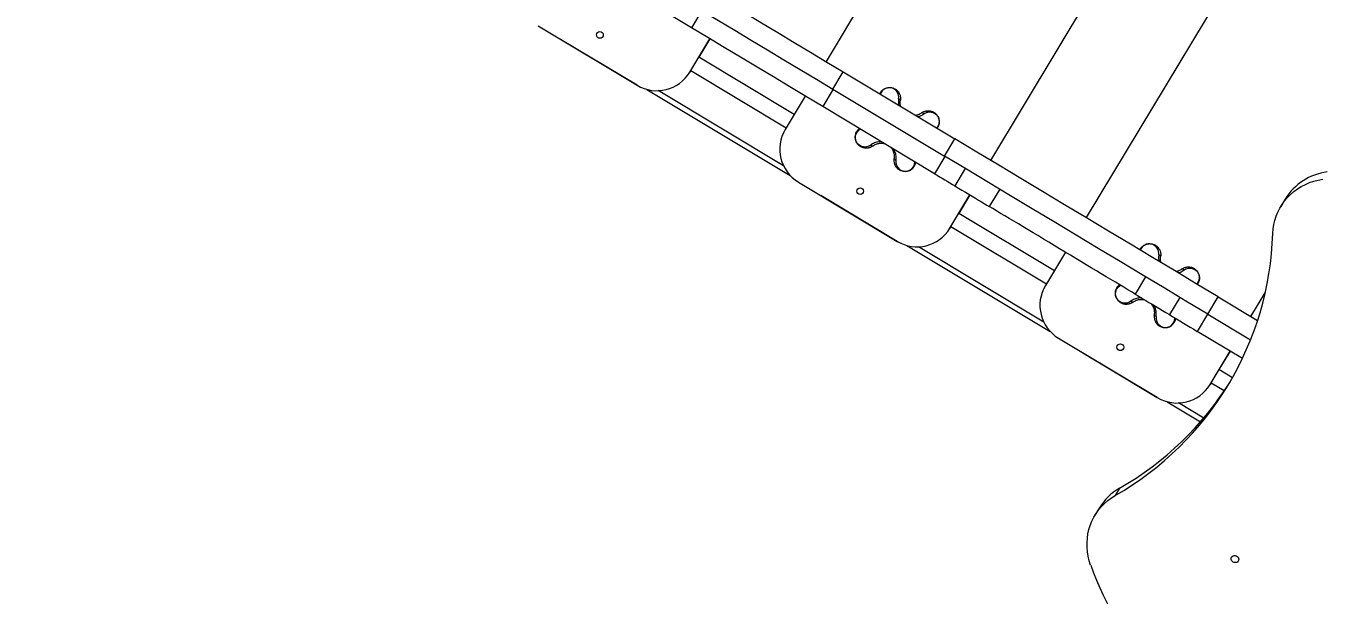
# Model space of a CAD drawing. Header units: millimetres. Extents: x -10374 to 11119, y -8221 to 9433.
# Drawn here: x -3622 to -2273, y -1544 to -950 of the extents above; entities that cross this region are included whole.
import ezdxf

# ---------------------------------------------------------------- set-up
doc = ezdxf.new("R2010")
doc.units = ezdxf.units.MM
for name, color, linetype in [('DIKOM_ОБЪЕКТ', 7, 'Continuous'), ('DIKOM_РАЗМЕР_ЗОНА', 7, 'Continuous'), ('DIKOM_РАЗМЕР_ОБЪЕКТА', 7, 'Continuous')]:
    doc.layers.add(name, color=color, linetype=linetype)
doc.styles.add('style1', font='arial.ttf', dxfattribs={"width": 0.8})
doc.dimstyles.new('1-50', dxfattribs={"dimtxt": 300, "dimasz": 200, "dimexe": 100, "dimexo": 0, "dimgap": 100, "dimtad": 0, "dimdec": 0, "dimtxsty": 'style1', "dimcen": 0, "dimclrd": 7, "dimclre": 7, "dimadec": 1, "dimazin": 2, "dimtfac": 1, "dimtdec": 0, "dimtmove": 1, "dimatfit": 3, "dimfxl": 0, "dimlwd": 25, "dimlwe": 18, "dimarcsym": 0})

# ---------------------------------------------------------------- blocks, each defined once
blk = doc.blocks.new('*D16')
at = {"layer": 'Defpoints', "color": 0, "transparency": 16777216}
for p in [(-9045.1, 5161.7), (3694.5, 5161.7), (1813.2, -6719.9)]:
    blk.add_point(p, dxfattribs=at)
at = {"layer": 'DIKOM_РАЗМЕР_ОБЪЕКТА', "color": 7, "lineweight": 18, "transparency": 16777216}
for p, q in [((3694.5, 5161.7), (-9145.1, 5161.7)), ((1813.2, -6719.9), (-9145.1, -6719.9))]:
    blk.add_line(p, q, dxfattribs=at)
at = {"layer": 'DIKOM_РАЗМЕР_ОБЪЕКТА', "color": 7, "lineweight": 25, "transparency": 16777216}
for p, q in [((-9045.1, 4961.7), (-9045.1, -0.5)), ((-9045.1, -6519.9), (-9045.1, -1080.2))]:
    blk.add_line(p, q, dxfattribs=at)
at = {"layer": 'DIKOM_РАЗМЕР_ОБЪЕКТА', "color": 7, "transparency": 16777216}
for points in [[(-9078.4, 4961.7), (-9011.8, 4961.7), (-9045.1, 5161.7)], [(-9078.4, -6519.9), (-9011.8, -6519.9), (-9045.1, -6719.9)]]:
    blk.add_solid(points, dxfattribs=at)
at = {"layer": 'DIKOM_РАЗМЕР_ОБЪЕКТА', "color": 0, "transparency": 16777216, "insert": (-9045.1, -540.3), "char_height": 300, "attachment_point": 5, "rotation": 90, "style": 'style1'}
blk.add_mtext('11900', dxfattribs=at)
blk = doc.blocks.new('*D15')
at = {"layer": 'Defpoints', "color": 0, "transparency": 16777216}
for p in [(-5227.9, 8308.8), (9119.4, -1150.4), (-5227.9, -1991.8)]:
    blk.add_point(p, dxfattribs=at)
at = {"layer": 'DIKOM_РАЗМЕР_ОБЪЕКТА', "color": 7, "lineweight": 18, "transparency": 16777216}
for p, q in [((-5227.9, -1991.8), (-5227.9, 8408.8)), ((9119.4, -1150.4), (9119.4, 8408.8))]:
    blk.add_line(p, q, dxfattribs=at)
at = {"layer": 'DIKOM_РАЗМЕР_ОБЪЕКТА', "color": 7, "lineweight": 25, "transparency": 16777216}
for p, q in [((-5027.9, 8308.8), (187.4, 8308.8)), ((8919.4, 8308.8), (1267.2, 8308.8))]:
    blk.add_line(p, q, dxfattribs=at)
at = {"layer": 'DIKOM_РАЗМЕР_ОБЪЕКТА', "color": 7, "transparency": 16777216}
for points in [[(-5027.9, 8342.1), (-5027.9, 8275.4), (-5227.9, 8308.8)], [(8919.4, 8342.1), (8919.4, 8275.4), (9119.4, 8308.8)]]:
    blk.add_solid(points, dxfattribs=at)
at = {"layer": 'DIKOM_РАЗМЕР_ОБЪЕКТА', "color": 0, "transparency": 16777216, "insert": (727.3, 8308.8), "char_height": 300, "attachment_point": 5, "style": 'style1'}
blk.add_mtext('14350', dxfattribs=at)
blk = doc.blocks.new('*D14')
at = {"layer": 'Defpoints', "color": 0, "transparency": 16777216}
for p in [(-7515.9, 9236.3), (11119.4, -1423.4), (-7515.9, -2401.6)]:
    blk.add_point(p, dxfattribs=at)
at = {"layer": 'DIKOM_РАЗМЕР_ЗОНА', "color": 7, "lineweight": 18, "transparency": 16777216}
for p, q in [((-7515.9, -2401.6), (-7515.9, 9336.3)), ((11119.4, -1423.4), (11119.4, 9336.3))]:
    blk.add_line(p, q, dxfattribs=at)
at = {"layer": 'DIKOM_РАЗМЕР_ЗОНА', "color": 7, "lineweight": 25, "transparency": 16777216}
for p, q in [((-7315.9, 9236.3), (77.6, 9236.3)), ((10919.4, 9236.3), (1157.3, 9236.3))]:
    blk.add_line(p, q, dxfattribs=at)
at = {"layer": 'DIKOM_РАЗМЕР_ЗОНА', "color": 7, "transparency": 16777216}
for points in [[(-7315.9, 9269.7), (-7315.9, 9203), (-7515.9, 9236.3)], [(10919.4, 9269.7), (10919.4, 9203), (11119.4, 9236.3)]]:
    blk.add_solid(points, dxfattribs=at)
at = {"layer": 'DIKOM_РАЗМЕР_ЗОНА', "color": 0, "transparency": 16777216, "insert": (617.5, 9236.3), "char_height": 300, "attachment_point": 5, "style": 'style1'}
blk.add_mtext('18650', dxfattribs=at)
blk = doc.blocks.new('*D13')
at = {"layer": 'Defpoints', "color": 0, "transparency": 16777216}
for p in [(-10177, 7112.8), (3082.3, 7112.8), (2015.5, -8221.4)]:
    blk.add_point(p, dxfattribs=at)
at = {"layer": 'DIKOM_РАЗМЕР_ЗОНА', "color": 7, "lineweight": 18, "transparency": 16777216}
for p, q in [((3082.3, 7112.8), (-10277, 7112.8)), ((2015.5, -8221.4), (-10277, -8221.4))]:
    blk.add_line(p, q, dxfattribs=at)
at = {"layer": 'DIKOM_РАЗМЕР_ЗОНА', "color": 7, "lineweight": 25, "transparency": 16777216}
for p, q in [((-10177, 6912.8), (-10177, -14.4)), ((-10177, -8021.4), (-10177, -1094.2))]:
    blk.add_line(p, q, dxfattribs=at)
at = {"layer": 'DIKOM_РАЗМЕР_ЗОНА', "color": 7, "transparency": 16777216}
for points in [[(-10210.3, 6912.8), (-10143.6, 6912.8), (-10177, 7112.8)], [(-10210.3, -8021.4), (-10143.6, -8021.4), (-10177, -8221.4)]]:
    blk.add_solid(points, dxfattribs=at)
at = {"layer": 'DIKOM_РАЗМЕР_ЗОНА', "color": 0, "transparency": 16777216, "insert": (-10177, -554.3), "char_height": 300, "attachment_point": 5, "rotation": 90, "style": 'style1'}
blk.add_mtext('15300', dxfattribs=at)

msp = doc.modelspace()

# ---------------------------------------------------------------- linework, layer by layer
at = {"layer": 'DIKOM_ОБЪЕКТ', "color": 7, "linetype": 'Continuous', "lineweight": 15}
for p, q in [((-2450.4, -423.5), (-2789.3, -987.5)), ((-2617.9, -1090.5), (-2279, -526.5)), ((-2179.5, -586.2), (-2518.4, -1150.2)), ((-2929.4, -952.3), (-3066.3, -870)), ((-2918.6, -934.3), (-2929.4, -952.3)), ((-3089, -950.3), (-2986.1, -1012.2)), ((-2986.1, -1012.2), (-3065.6, -964.4)), ((-2931.2, -998.5), (-2910.4, -963.8)), ((-2910.4, -963.8), (-2921.9, -983)), ((-2822.5, -1042.8), (-2921.9, -983)), ((-2921.9, -983), (-2921.9, -983)), ((-2930.2, -996.8), (-2931.2, -998.5)), ((-2930.2, -996.8), (-2830.8, -1056.5)), ((-2930.2, -996.8), (-2930.2, -996.8)), ((-2930.2, -996.8), (-2930.2, -996.8)), ((-2782.2, -1016.2), (-2771.4, -998.2)), ((-2771.4, -998.2), (-2655.1, -1068.1)), ((-2976, -1016.5), (-2826.6, -1106.2)), ((-2833.5, -1096.3), (-2964, -1017.8)), ((-2810.9, -1023.5), (-2831.8, -1058.2)), ((-2781.9, -1016.4), (-2792.7, -1034.4)), ((-2782.2, -1016.2), (-2665.9, -1086.1)), ((-2733.4, -1021), (-2733.1, -1020.1)), ((-2676.3, -1104.4), (-2792.7, -1034.4)), ((-2665.9, -1086.1), (-2655.1, -1068.1)), ((-2665.5, -1086.4), (-2676.3, -1104.4)), ((-2644.3, -1099.1), (-2655.1, -1117.1)), ((-2818.1, -1113.1), (-2715.2, -1174.9)), ((-2715.2, -1174.9), (-2794.7, -1127.1)), ((-2660.3, -1161.2), (-2639.5, -1126.5)), ((-2639.5, -1126.5), (-2651.1, -1145.8)), ((-2608.5, -1120.6), (-2619.3, -1138.6)), ((-2311.3, -1130.9), (-2315.9, -1138.5)), ((-2551.6, -1205.5), (-2651.1, -1145.8)), ((-2651.1, -1145.8), (-2651.1, -1145.8)), ((-2659.3, -1159.5), (-2660.4, -1161.2)), ((-2659.3, -1159.5), (-2559.9, -1219.2)), ((-2659.3, -1159.5), (-2659.3, -1159.5)), ((-2659.3, -1159.5), (-2659.3, -1159.5)), ((-2705.2, -1179.2), (-2555.8, -1269)), ((-2562.6, -1259), (-2693.2, -1180.6)), ((-2540.1, -1186.2), (-2560.9, -1221)), ((-2462.6, -1183.8), (-2462.2, -1182.9)), ((-2456.7, -1211.9), (-2467.5, -1229.9)), ((-2420.9, -1233.3), (-2431.7, -1251.3)), ((-2391.8, -1250.8), (-2381, -1232.8)), ((-2381, -1232.8), (-2340.1, -1257.4)), ((-2347, -1253.3), (-2332.2, -1228.6)), ((-2392.1, -1250.7), (-2402.9, -1268.7)), ((-2391.8, -1250.8), (-2347.3, -1277.6)), ((-2547.2, -1275.9), (-2444.4, -1337.7)), ((-2355.8, -1297), (-2402.9, -1268.7)), ((-2444.4, -1337.7), (-2523.9, -1289.9)), ((-2389.5, -1324), (-2368.6, -1289.3)), ((-2368.6, -1289.3), (-2380.2, -1308.5)), ((-2366.2, -1317), (-2380.2, -1308.5)), ((-2380.2, -1308.5), (-2380.2, -1308.5)), ((-2388.5, -1322.3), (-2389.5, -1324)), ((-2388.5, -1322.3), (-2374.7, -1330.5)), ((-2388.5, -1322.3), (-2388.5, -1322.3)), ((-2388.5, -1322.3), (-2388.5, -1322.3)), ((-2434.3, -1342), (-2399.4, -1362.9)), ((-2396.1, -1359.1), (-2422.3, -1343.3)), ((-2483.7, -1432.2), (-2488.3, -1439.8)), ((-2504.7, -1452.7), (-2509.3, -1460.3))]:
    msp.add_line(p, q, dxfattribs=at)
at = {"layer": 'DIKOM_ОБЪЕКТ', "color": 7, "linetype": 'Continuous', "lineweight": 15, "flags": 128}
for points in [[(-2907.4, -916.5), (-2890.5, -926.7), (-2873.5, -936.9), (-2856.5, -947.1), (-2839.4, -957.4), (-2822.4, -967.6), (-2805.4, -977.8), (-2788.4, -988), (-2771.4, -998.2)], [(-2918.3, -934.5), (-2901.3, -944.7), (-2884.3, -954.9), (-2867.3, -965.1), (-2850.2, -975.4), (-2833.2, -985.6), (-2816.2, -995.8), (-2799.2, -1006), (-2782.2, -1016.2)], [(-2792.7, -1034.4), (-2809.8, -1024.2), (-2826.9, -1013.9), (-2844, -1003.6), (-2861.1, -993.4), (-2878.2, -983.1), (-2895.3, -972.8), (-2912.4, -962.5), (-2929.4, -952.3)], [(-2713.8, -1026.3), (-2713.4, -1026.4), (-2713, -1026.5), (-2712.6, -1026.7), (-2712.3, -1026.9), (-2712.1, -1027.1), (-2711.9, -1027.4), (-2711.9, -1027.7), (-2711.9, -1027.9)], [(-2687.6, -1042), (-2687.8, -1041.7), (-2688.1, -1041.4), (-2688.4, -1041.2), (-2688.8, -1041), (-2689.1, -1040.9), (-2689.4, -1040.9), (-2689.7, -1041), (-2689.9, -1041.1)], [(-2740.4, -1075.4), (-2740.6, -1075.6), (-2740.9, -1075.6), (-2741.2, -1075.6), (-2741.6, -1075.5), (-2741.9, -1075.4), (-2742.2, -1075.1), (-2742.5, -1074.9), (-2742.8, -1074.5)], [(-2381, -1232.8), (-2403.8, -1219.1), (-2426.6, -1205.4), (-2449.5, -1191.7), (-2472.3, -1178), (-2495.2, -1164.2), (-2518, -1150.5), (-2540.9, -1136.7), (-2563.8, -1123), (-2586.6, -1109.3), (-2609.5, -1095.6), (-2632.3, -1081.8), (-2655.1, -1068.1)], [(-2716.5, -1090.3), (-2717, -1090.2), (-2717.3, -1090.1), (-2717.7, -1089.9), (-2718, -1089.7), (-2718.2, -1089.5), (-2718.4, -1089.2), (-2718.5, -1088.9), (-2718.5, -1088.6)], [(-2391.8, -1250.8), (-2414.6, -1237.1), (-2437.4, -1223.4), (-2460.3, -1209.7), (-2483.1, -1196), (-2506, -1182.2), (-2528.8, -1168.5), (-2551.7, -1154.7), (-2574.6, -1141), (-2597.4, -1127.3), (-2620.3, -1113.6), (-2643.1, -1099.8), (-2665.9, -1086.1)], [(-2676.3, -1104.4), (-2673.7, -1106), (-2671, -1107.6), (-2668.4, -1109.1), (-2665.7, -1110.7), (-2663.1, -1112.3), (-2660.4, -1113.9), (-2657.8, -1115.5), (-2655.1, -1117.1)], [(-2655.1, -1117.1), (-2651.5, -1119.3), (-2647.8, -1121.5), (-2644.2, -1123.7), (-2640.6, -1125.8), (-2637.1, -1127.9), (-2633.7, -1130), (-2630.5, -1131.9), (-2627.4, -1133.8), (-2624.5, -1135.5), (-2621.8, -1137.1), (-2619.3, -1138.6)], [(-2324.2, -1166.7), (-2323.8, -1162), (-2323.1, -1157.5), (-2322.1, -1153), (-2320.7, -1148.6), (-2319, -1144.4), (-2316.9, -1140.3), (-2314.5, -1136.4), (-2311.9, -1132.7), (-2308.9, -1129.2), (-2305.7, -1125.9), (-2302.2, -1122.9), (-2298.4, -1120.2), (-2294.5, -1117.7), (-2290.3, -1115.6), (-2286, -1113.7), (-2281.5, -1112.2), (-2276.9, -1111), (-2272.1, -1110.1)], [(-2467.5, -1229.9), (-2471.2, -1227.6), (-2475.1, -1225.3), (-2479.2, -1222.8), (-2483.5, -1220.2), (-2488.1, -1217.5), (-2492.8, -1214.7), (-2497.6, -1211.7), (-2502.7, -1208.7), (-2507.8, -1205.6), (-2513.1, -1202.5), (-2518.4, -1199.2), (-2523.9, -1196), (-2529.4, -1192.7), (-2534.9, -1189.3), (-2540.5, -1186), (-2546.1, -1182.6), (-2551.7, -1179.3), (-2557.3, -1175.9), (-2562.8, -1172.6), (-2568.2, -1169.3), (-2573.6, -1166.1), (-2578.9, -1162.9), (-2584, -1159.8), (-2589, -1156.8), (-2593.9, -1153.9), (-2598.7, -1151), (-2603.2, -1148.3), (-2607.5, -1145.7), (-2611.7, -1143.2), (-2615.6, -1140.8), (-2619.3, -1138.6)], [(-2710.6, -1177.3), (-2711.8, -1176.8), (-2715.2, -1174.9)], [(-2442.9, -1189), (-2442.5, -1189.1), (-2442.1, -1189.2), (-2441.8, -1189.4), (-2441.5, -1189.6), (-2441.2, -1189.9), (-2441.1, -1190.1), (-2441, -1190.4), (-2441, -1190.7)], [(-2416.7, -1204.8), (-2416.9, -1204.5), (-2417.2, -1204.2), (-2417.6, -1204), (-2417.9, -1203.8), (-2418.2, -1203.7), (-2418.5, -1203.7), (-2418.8, -1203.7), (-2419.1, -1203.9)], [(-2469.5, -1238.2), (-2469.8, -1238.3), (-2470.1, -1238.4), (-2470.4, -1238.4), (-2470.7, -1238.3), (-2471, -1238.1), (-2471.4, -1237.9), (-2471.6, -1237.6), (-2471.9, -1237.3)], [(-2467.5, -1229.9), (-2465, -1231.3), (-2462.3, -1232.9), (-2459.5, -1234.7), (-2456.4, -1236.5), (-2453.1, -1238.5), (-2449.8, -1240.5), (-2446.3, -1242.6), (-2442.7, -1244.7), (-2439.1, -1246.9), (-2435.4, -1249.1), (-2431.7, -1251.3)], [(-2445.7, -1253), (-2446.1, -1253), (-2446.5, -1252.8), (-2446.8, -1252.7), (-2447.1, -1252.4), (-2447.4, -1252.2), (-2447.5, -1251.9), (-2447.6, -1251.7), (-2447.6, -1251.4)], [(-2431.7, -1251.3), (-2428.1, -1253.5), (-2424.5, -1255.7), (-2420.9, -1257.8), (-2417.3, -1260), (-2413.7, -1262.2), (-2410.1, -1264.3), (-2406.5, -1266.5), (-2402.9, -1268.7)], [(-2513.8, -1512.3), (-2515.2, -1507.7), (-2516.3, -1503.1), (-2517.1, -1498.4), (-2517.5, -1493.7), (-2517.5, -1489), (-2517.2, -1484.3), (-2516.6, -1479.8), (-2515.6, -1475.3), (-2514.2, -1470.9), (-2512.5, -1466.6), (-2510.5, -1462.5), (-2508.2, -1458.6), (-2505.5, -1454.8), (-2502.6, -1451.3), (-2499.4, -1448), (-2495.9, -1445), (-2492.2, -1442.2), (-2488.3, -1439.8)], [(-2365.4, -1509.1), (-2366.3, -1508.4), (-2367, -1507.4), (-2367.4, -1506.3), (-2367.4, -1505.2), (-2367.1, -1504.2), (-2366.5, -1503.3), (-2365.6, -1502.7), (-2364.5, -1502.3), (-2363.3, -1502.3), (-2362.2, -1502.6), (-2361.2, -1503.2), (-2360.4, -1504.1), (-2359.8, -1505.1), (-2359.6, -1506.2), (-2359.8, -1507.3), (-2360.2, -1508.3), (-2361, -1509.1), (-2362, -1509.5), (-2363.1, -1509.7), (-2364.3, -1509.6), (-2365.4, -1509.1)]]:
    msp.add_lwpolyline(points, dxfattribs=at)
at = {"layer": 'DIKOM_ОБЪЕКТ', "color": 7, "linetype": 'Continuous', "lineweight": 15}
for centre in [(-3024.7, -959.8), (-2753.8, -1122.6), (-2482.9, -1285.3)]:
    msp.add_circle(centre, 3.5, dxfattribs=at)
for centre, radius, start, end in [((-2965.5, -977.9), 40, 238.9986, 328.9986), ((-2965.5, -977.9), 40, 239, 329), ((-2723.5, -1024.6), 9.88, 350.3229, 160.9974), ((-2797.5, -1078.8), 40, 149, 239), ((-2707.1, -1090.5), 11.5, 170.474, 349.4001), ((-2706.8, -1091.9), 9.89, 170.3859, 359.6193), ((-2259.5, -1162.9), 60.9, 97.6121, 148.3681), ((-2694.6, -1140.6), 40, 239, 329), ((-2650.8, -1156.3), 326.8, 299.8232, 358.1767), ((-2452.7, -1187.4), 9.88, 350.3236, 160.9967), ((-2526.6, -1241.6), 40, 149, 239), ((-2436.3, -1253.3), 11.5, 170.4754, 349.399), ((-2435.9, -1254.7), 9.89, 170.3873, 359.6179), ((-2647.7, -1146.9), 329.1, 299.893, 328.0929), ((-2423.8, -1303.4), 40, 238.9986, 328.9986), ((-2423.8, -1303.4), 40, 239, 329), ((-2454.4, -1483), 58.7, 119.9107, 148.8562), ((-2175.9, -1391.4), 358.8, 199.6874, 221.3891)]:
    msp.add_arc(centre, radius, start, end, dxfattribs=at)
for points, knots in [([(-2733.1, -1020.1), (-2732.8, -1019.8), (-2732.4, -1019), (-2731.5, -1018.1), (-2730.6, -1017.2), (-2729.7, -1016.5), (-2728.4, -1015.7), (-2726.9, -1015.1), (-2725.3, -1014.7), (-2724.1, -1014.6), (-2722.9, -1014.5), (-2721.7, -1014.6), (-2720.4, -1014.8), (-2719.2, -1015.2), (-2718.1, -1015.7), (-2717.2, -1016.2), (-2716.5, -1016.7), (-2715.7, -1017.3), (-2715.1, -1017.9), (-2714.5, -1018.5), (-2713.9, -1019.2), (-2713.4, -1020), (-2712.9, -1020.9), (-2712.5, -1021.9), (-2712.1, -1023), (-2711.8, -1024.4), (-2711.6, -1026), (-2711.8, -1027.3), (-2711.9, -1027.9)], [0, 0, 0, 0, 0.043158, 0.084953, 0.125491, 0.158043, 0.187895, 0.250628, 0.281727, 0.313551, 0.343777, 0.376436, 0.416864, 0.458559, 0.501598, 0.531088, 0.563771, 0.592888, 0.626375, 0.65248, 0.688432, 0.724587, 0.750277, 0.796293, 0.837891, 0.875078, 0.940448, 1, 1, 1, 1]), ([(-2713.8, -1026.3), (-2713.9, -1027.7), (-2714.1, -1029.8), (-2713.8, -1032.1), (-2713.5, -1033), (-2713.5, -1033)], [0, 0, 0, 0, 0.644395, 0.973874, 1, 1, 1, 1]), ([(-2711.3, -1034.3), (-2711.6, -1033.4), (-2712.3, -1031.2), (-2712, -1029.1), (-2711.9, -1027.9)], [0, 0, 0, 0, 0.404037, 1, 1, 1, 1]), ([(-2689.9, -1041.1), (-2689.5, -1040.9), (-2688.8, -1040.3), (-2687.5, -1039.7), (-2686.2, -1039.2), (-2685, -1038.9), (-2683.6, -1038.7), (-2682.3, -1038.7), (-2681, -1038.9), (-2679.7, -1039.2), (-2678.5, -1039.6), (-2677.2, -1040.2), (-2676.1, -1040.9), (-2675, -1041.9), (-2674, -1042.9), (-2673.1, -1044.2), (-2672.3, -1045.7), (-2671.7, -1047.5), (-2671.5, -1048.9), (-2671.4, -1050.1), (-2671.4, -1051.2), (-2671.6, -1052.5), (-2672, -1053.9), (-2672.4, -1055), (-2672.9, -1056), (-2673.3, -1056.6), (-2673.6, -1056.9), (-2673.6, -1057)], [0, 0, 0, 0, 0.042967, 0.088869, 0.131429, 0.177915, 0.218328, 0.266502, 0.311096, 0.355335, 0.403544, 0.443418, 0.491177, 0.532603, 0.580133, 0.621684, 0.666381, 0.711122, 0.755829, 0.777604, 0.800572, 0.842212, 0.889846, 0.92507, 0.959954, 0.993688, 1, 1, 1, 1]), ([(-2689.9, -1041.1), (-2690.9, -1041.8), (-2692.3, -1042.7), (-2694.3, -1043.4), (-2695.2, -1043.6), (-2695.7, -1043.7), (-2695.7, -1043.7)], [0, 0, 0, 0, 0.604358, 0.790925, 0.970517, 1, 1, 1, 1]), ([(-2693.7, -1045), (-2693.6, -1044.9), (-2692.8, -1044.8), (-2691.3, -1044.2), (-2689.3, -1043.3), (-2688.1, -1042.4), (-2687.6, -1042)], [0, 0, 0, 0, 0.022477, 0.348031, 0.668671, 1, 1, 1, 1]), ([(-2687.6, -1042), (-2686.9, -1041.6), (-2685.5, -1040.7), (-2683.3, -1040.1), (-2681, -1039.9), (-2678.9, -1040.3), (-2676.8, -1041.1), (-2675.2, -1042.2), (-2674, -1043.4), (-2673.3, -1044.4), (-2672.7, -1045.3), (-2672.3, -1046.2), (-2671.9, -1047.5), (-2671.6, -1049.2), (-2671.6, -1050.7), (-2671.8, -1052.1), (-2672.3, -1053.7), (-2673.1, -1055.3), (-2673.9, -1056.2), (-2674.3, -1056.6)], [0, 0, 0, 0, 0.08541, 0.170999, 0.256212, 0.341688, 0.426502, 0.51214, 0.558013, 0.597805, 0.621503, 0.643444, 0.683804, 0.726731, 0.769691, 0.812555, 0.855534, 0.940828, 1, 1, 1, 1]), ([(-2740.4, -1075.4), (-2740.7, -1075.7), (-2741.4, -1076.2), (-2742.6, -1076.8), (-2743.6, -1077.2), (-2744.6, -1077.5), (-2745.4, -1077.7), (-2746.3, -1077.8), (-2747.2, -1077.8), (-2748.1, -1077.8), (-2749.1, -1077.7), (-2750, -1077.5), (-2750.9, -1077.3), (-2751.9, -1076.9), (-2753, -1076.4), (-2754.1, -1075.7), (-2755.1, -1074.9), (-2756, -1074), (-2756.8, -1073), (-2757.5, -1071.9), (-2758.2, -1070.6), (-2758.6, -1069), (-2758.9, -1067.4), (-2758.9, -1066.2), (-2758.9, -1065.1), (-2758.6, -1063.7), (-2758.2, -1062), (-2757.6, -1060.9), (-2757.3, -1060.4)], [0, 0, 0, 0, 0.039065, 0.080675, 0.124899, 0.152372, 0.18232, 0.214762, 0.24967, 0.275924, 0.312225, 0.348767, 0.374428, 0.417537, 0.458458, 0.498577, 0.541743, 0.583545, 0.624037, 0.656594, 0.686721, 0.749346, 0.779957, 0.812233, 0.842267, 0.87505, 0.937761, 1, 1, 1, 1]), ([(-2742.8, -1074.5), (-2743.5, -1075), (-2744.8, -1075.9), (-2747.1, -1076.5), (-2749.3, -1076.7), (-2751.4, -1076.3), (-2753.5, -1075.5), (-2755.2, -1074.4), (-2756.4, -1073.1), (-2757.1, -1072.2), (-2757.6, -1071.3), (-2758, -1070.3), (-2758.5, -1069), (-2758.7, -1067.4), (-2758.7, -1065.9), (-2758.5, -1064.5), (-2758, -1062.8), (-2757.1, -1061.1), (-2755.6, -1059.4), (-2754.4, -1058.4), (-2753.6, -1058), (-2753.5, -1058)], [0, 0, 0, 0, 0.075888, 0.151934, 0.227662, 0.303594, 0.378952, 0.455043, 0.495802, 0.531168, 0.552215, 0.571709, 0.607576, 0.645714, 0.683885, 0.721967, 0.760159, 0.835937, 0.911987, 0.987439, 1, 1, 1, 1]), ([(-2757.3, -1060.4), (-2756.6, -1059.5), (-2755.9, -1058.5), (-2754.9, -1057.6), (-2754.7, -1057.5), (-2754.5, -1057.4)], [0, 0, 0, 0, 0.824465, 0.868313, 1, 1, 1, 1]), ([(-2731.5, -1071.2), (-2731.6, -1071.2), (-2732.6, -1071.1), (-2734.5, -1071.2), (-2736.9, -1071.6), (-2739, -1072.3), (-2741, -1073.3), (-2742.2, -1074.1), (-2742.8, -1074.5)], [0, 0, 0, 0, 0.029367, 0.223193, 0.417412, 0.611489, 0.802535, 1, 1, 1, 1]), ([(-2740.4, -1075.4), (-2739.4, -1074.8), (-2738.1, -1073.9), (-2736, -1073.2), (-2734.8, -1072.9), (-2733.3, -1072.6), (-2731.5, -1072.6), (-2729.6, -1072.7), (-2728.5, -1073.1), (-2728.2, -1073.2)], [0, 0, 0, 0, 0.326275, 0.426997, 0.523953, 0.617365, 0.775905, 0.926244, 1, 1, 1, 1]), ([(-2722.1, -1076.9), (-2721.8, -1077.1), (-2721.3, -1077.7), (-2720.5, -1078.8), (-2719.8, -1080.1), (-2718.9, -1082.1), (-2718.1, -1085.2), (-2718.3, -1087.4), (-2718.5, -1088.6)], [0, 0, 0, 0, 0.069056, 0.169449, 0.273172, 0.380872, 0.672507, 1, 1, 1, 1]), ([(-2716.5, -1090.3), (-2716.4, -1088.9), (-2716.2, -1086.8), (-2716.7, -1083.7), (-2717.5, -1081.4), (-2718.2, -1079.8), (-2718.8, -1078.9), (-2718.9, -1078.8)], [0, 0, 0, 0, 0.383636, 0.579781, 0.770146, 0.963556, 1, 1, 1, 1]), ([(-2462.2, -1182.9), (-2462, -1182.5), (-2461.5, -1181.8), (-2460.7, -1180.8), (-2459.7, -1180), (-2458.8, -1179.3), (-2457.5, -1178.5), (-2456, -1177.9), (-2454.4, -1177.5), (-2453.3, -1177.3), (-2452.1, -1177.3), (-2450.9, -1177.4), (-2449.6, -1177.6), (-2448.3, -1178), (-2447.2, -1178.5), (-2446.3, -1179), (-2445.6, -1179.5), (-2444.9, -1180), (-2444.2, -1180.6), (-2443.6, -1181.3), (-2443, -1182), (-2442.5, -1182.8), (-2442, -1183.6), (-2441.6, -1184.6), (-2441.2, -1185.8), (-2440.9, -1187.2), (-2440.8, -1188.8), (-2440.9, -1190.1), (-2441, -1190.7)], [0, 0, 0, 0, 0.043164, 0.084958, 0.125496, 0.158048, 0.1879, 0.250622, 0.281733, 0.313557, 0.343772, 0.37643, 0.416858, 0.458553, 0.501591, 0.531081, 0.563764, 0.592889, 0.626375, 0.65248, 0.688433, 0.724587, 0.750278, 0.796294, 0.837892, 0.875078, 0.940448, 1, 1, 1, 1]), ([(-2442.9, -1189), (-2443, -1190.4), (-2443.2, -1192.5), (-2442.9, -1194.9), (-2442.6, -1195.7), (-2442.6, -1195.8)], [0, 0, 0, 0, 0.644388, 0.973856, 1, 1, 1, 1]), ([(-2440.5, -1197.1), (-2440.7, -1196.2), (-2441.4, -1193.9), (-2441.1, -1191.9), (-2441, -1190.7)], [0, 0, 0, 0, 0.404037, 1, 1, 1, 1]), ([(-2419.1, -1203.9), (-2420.1, -1204.6), (-2421.4, -1205.4), (-2423.4, -1206.1), (-2424.3, -1206.4), (-2424.8, -1206.5), (-2424.9, -1206.5)], [0, 0, 0, 0, 0.604371, 0.790931, 0.970469, 1, 1, 1, 1]), ([(-2422.8, -1207.7), (-2422.7, -1207.7), (-2421.9, -1207.5), (-2420.4, -1207), (-2418.4, -1206), (-2417.3, -1205.2), (-2416.7, -1204.8)], [0, 0, 0, 0, 0.022477, 0.348076, 0.668635, 1, 1, 1, 1]), ([(-2419.1, -1203.9), (-2418.7, -1203.6), (-2417.9, -1203), (-2416.7, -1202.4), (-2415.4, -1202), (-2414.1, -1201.7), (-2412.8, -1201.5), (-2411.5, -1201.5), (-2410.1, -1201.6), (-2408.8, -1201.9), (-2407.6, -1202.4), (-2406.4, -1203), (-2405.3, -1203.7), (-2404.1, -1204.6), (-2403.1, -1205.7), (-2402.2, -1207), (-2401.4, -1208.5), (-2400.8, -1210.2), (-2400.6, -1211.7), (-2400.5, -1212.8), (-2400.6, -1213.9), (-2400.7, -1215.3), (-2401.1, -1216.6), (-2401.6, -1217.8), (-2402.1, -1218.7), (-2402.5, -1219.4), (-2402.7, -1219.7), (-2402.8, -1219.8)], [0, 0, 0, 0, 0.042959, 0.08886, 0.131429, 0.177906, 0.218327, 0.266492, 0.311087, 0.355325, 0.403542, 0.443408, 0.491166, 0.5326, 0.580123, 0.621685, 0.666372, 0.711116, 0.755824, 0.7776, 0.800568, 0.842206, 0.889842, 0.925066, 0.959954, 0.993683, 1, 1, 1, 1]), ([(-2416.7, -1204.8), (-2416, -1204.3), (-2414.6, -1203.4), (-2412.4, -1202.8), (-2410.2, -1202.7), (-2408, -1203), (-2405.9, -1203.8), (-2404.3, -1205), (-2403.1, -1206.2), (-2402.4, -1207.2), (-2401.9, -1208), (-2401.4, -1209), (-2401, -1210.3), (-2400.7, -1211.9), (-2400.7, -1213.5), (-2401, -1214.8), (-2401.5, -1216.5), (-2402.2, -1218), (-2403.1, -1219), (-2403.4, -1219.3)], [0, 0, 0, 0, 0.085402, 0.17099, 0.256219, 0.341678, 0.426499, 0.512137, 0.55801, 0.597807, 0.6215, 0.643436, 0.683803, 0.726726, 0.769686, 0.812548, 0.855532, 0.940818, 1, 1, 1, 1]), ([(-2469.5, -1238.2), (-2469.9, -1238.4), (-2470.6, -1238.9), (-2471.7, -1239.5), (-2472.7, -1239.9), (-2473.7, -1240.2), (-2474.5, -1240.4), (-2475.5, -1240.5), (-2476.4, -1240.6), (-2477.3, -1240.6), (-2478.2, -1240.5), (-2479.1, -1240.3), (-2480.1, -1240), (-2481.1, -1239.7), (-2482.1, -1239.1), (-2483.2, -1238.5), (-2484.2, -1237.7), (-2485.1, -1236.8), (-2485.9, -1235.7), (-2486.6, -1234.7), (-2487.3, -1233.3), (-2487.8, -1231.7), (-2488, -1230.1), (-2488.1, -1229), (-2488, -1227.8), (-2487.8, -1226.4), (-2487.3, -1224.8), (-2486.7, -1223.7), (-2486.4, -1223.2)], [0, 0, 0, 0, 0.039049, 0.080676, 0.124891, 0.152365, 0.182321, 0.214746, 0.249663, 0.275917, 0.312218, 0.348769, 0.374421, 0.417522, 0.458451, 0.498578, 0.541744, 0.583539, 0.624038, 0.656595, 0.686723, 0.749344, 0.779955, 0.812232, 0.842265, 0.875048, 0.937756, 1, 1, 1, 1]), ([(-2471.9, -1237.3), (-2472.6, -1237.7), (-2474, -1238.6), (-2476.2, -1239.3), (-2478.4, -1239.4), (-2480.6, -1239.1), (-2482.7, -1238.2), (-2484.3, -1237.1), (-2485.5, -1235.9), (-2486.2, -1234.9), (-2486.7, -1234.1), (-2487.2, -1233.1), (-2487.6, -1231.8), (-2487.9, -1230.1), (-2487.8, -1228.6), (-2487.6, -1227.2), (-2487.1, -1225.6), (-2486.2, -1223.8), (-2484.8, -1222.2), (-2483.5, -1221.1), (-2482.8, -1220.8), (-2482.6, -1220.7)], [0, 0, 0, 0, 0.075881, 0.151929, 0.22765, 0.303589, 0.378955, 0.455046, 0.495799, 0.53116, 0.552216, 0.571707, 0.607571, 0.645711, 0.683882, 0.721967, 0.760157, 0.835936, 0.911982, 0.987445, 1, 1, 1, 1]), ([(-2486.4, -1223.2), (-2485.7, -1222.2), (-2485, -1221.2), (-2484, -1220.3), (-2483.8, -1220.2), (-2483.7, -1220.1)], [0, 0, 0, 0, 0.824421, 0.868314, 1, 1, 1, 1]), ([(-2460.6, -1234), (-2460.8, -1233.9), (-2461.8, -1233.8), (-2463.6, -1233.9), (-2466, -1234.3), (-2468.2, -1235.1), (-2470.2, -1236.1), (-2471.3, -1236.9), (-2471.9, -1237.3)], [0, 0, 0, 0, 0.029367, 0.223194, 0.417415, 0.611465, 0.802512, 1, 1, 1, 1]), ([(-2469.5, -1238.2), (-2468.5, -1237.5), (-2467.2, -1236.6), (-2465.2, -1235.9), (-2464, -1235.6), (-2462.5, -1235.4), (-2460.6, -1235.3), (-2458.8, -1235.5), (-2457.7, -1235.8), (-2457.3, -1236)], [0, 0, 0, 0, 0.326288, 0.427007, 0.523962, 0.617372, 0.775881, 0.926245, 1, 1, 1, 1]), ([(-2451.2, -1239.6), (-2451, -1239.9), (-2450.4, -1240.5), (-2449.6, -1241.6), (-2448.9, -1242.8), (-2448, -1244.9), (-2447.3, -1247.9), (-2447.5, -1250.2), (-2447.6, -1251.4)], [0, 0, 0, 0, 0.069077, 0.169434, 0.273173, 0.380874, 0.672505, 1, 1, 1, 1]), ([(-2445.7, -1253), (-2445.5, -1251.6), (-2445.3, -1249.5), (-2445.9, -1246.5), (-2446.6, -1244.2), (-2447.3, -1242.5), (-2448, -1241.7), (-2448, -1241.5)], [0, 0, 0, 0, 0.383642, 0.579794, 0.770161, 0.963574, 1, 1, 1, 1])]:
    msp.add_open_spline(points, degree=3, knots=knots, dxfattribs=at)

# ---------------------------------------------------------------- dimensions: what is measured, and where the dimension line sits
at = {"layer": 'DIKOM_РАЗМЕР_ЗОНА'}
for base, p1, p2, angle, text, picture, middle in [((-7515.9, 9236.3), (11119.4, -1423.4), (-7515.9, -2401.6), 180, '18650', '*D14', (617.5, 9236.3)), ((-10177, 7112.8), (2015.5, -8221.4), (3082.3, 7112.8), 270, '15300', '*D13', (-10177, -554.3))]:
    dim = msp.add_linear_dim(base=base, p1=p1, p2=p2, angle=angle, text=text, dimstyle='1-50', override={"dimscale": 1, "dimtix": 0, "dimtofl": 1, "dimtmove": 1, "dimatfit": 3}, dxfattribs=at)
    dim.commit()
    dim.dimension.update_dxf_attribs({"geometry": picture, "text_midpoint": middle, "dimtype": 160})
at = {"layer": 'DIKOM_РАЗМЕР_ОБЪЕКТА'}
for base, p1, p2, angle, text, picture, middle in [((-5227.9, 8308.8), (9119.4, -1150.4), (-5227.9, -1991.8), 180, '14350', '*D15', (727.3, 8308.8)), ((-9045.1, 5161.7), (1813.2, -6719.9), (3694.5, 5161.7), 270, '11900', '*D16', (-9045.1, -540.3))]:
    dim = msp.add_linear_dim(base=base, p1=p1, p2=p2, angle=angle, text=text, dimstyle='1-50', override={"dimscale": 1, "dimtix": 0, "dimtofl": 1, "dimtmove": 1, "dimatfit": 3}, dxfattribs=at)
    dim.commit()
    dim.dimension.update_dxf_attribs({"geometry": picture, "text_midpoint": middle, "dimtype": 160})

doc.saveas('drawing.dxf')
